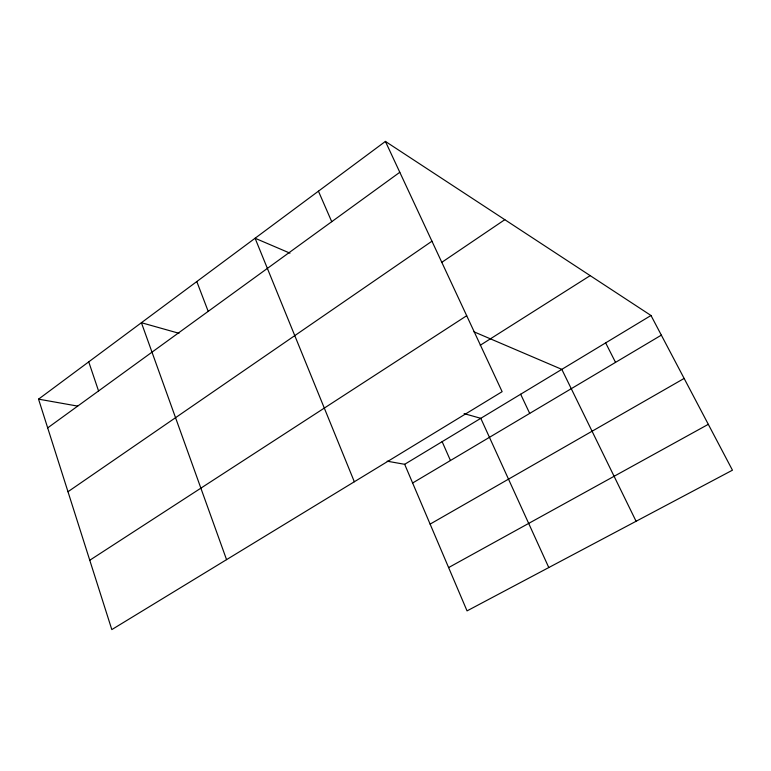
<?xml version="1.0" encoding="UTF-8"?>
<svg xmlns="http://www.w3.org/2000/svg" width="771" height="771" viewBox="0 0 771 771"><rect width="100%" height="100%" fill="white"/><g stroke="black" fill="none" stroke-linecap="round" stroke-linejoin="round"><path stroke-width="1.16" d="M385.404 141.411L502.123 391.668L111.814 629.589L38.55 399.147L385.404 141.411L650.994 315.493L732.45 470.185L467.043 610.883L404.669 464.306L387.177 461.193M47.686 427.886L399.802 172.28M67.983 491.725L431.953 241.207M441.822 262.313L504.812 219.677M89.764 560.247L466.696 315.715M480.237 345.273L590.172 275.632M404.669 464.306L650.994 315.493M412.63 483.003L661.345 335.144M430.122 524.107L684.137 378.436M448.616 567.572L708.308 424.329M38.55 399.147L77.678 406.105M178.988 333.294L141.411 322.712L226.558 559.65M464.113 413.622L480.786 418.325L548.788 567.543M289.973 253.158L255.085 238.249L354.332 481.75M473.972 331.809L561.818 369.367L636.085 521.263M605.649 342.883L615.537 362.38M520.656 394.232L529.706 413.401M442.14 441.667L450.447 460.518M318.433 191.169L331.732 221.691M196.798 281.56L208.199 311.368M88.732 361.859L98.563 390.955"/></g></svg>
